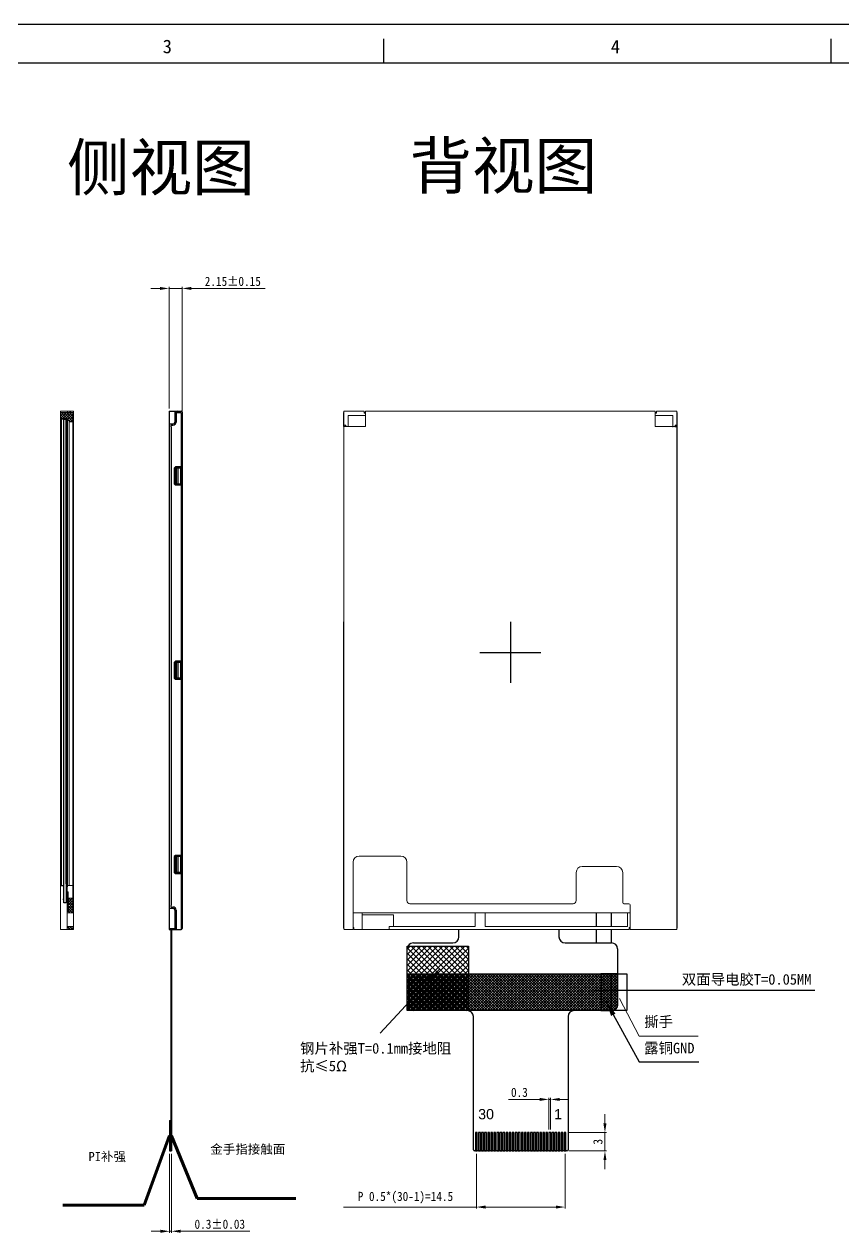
# Model space of a CAD drawing. Header units: millimetres. Extents: x 4482 to 4934, y -79 to 235.
# Drawn here: x 4649 to 4782.8, y 37 to 234.6 of the extents above; entities that cross this region are included whole.
import ezdxf

# ---------------------------------------------------------------- set-up
doc = ezdxf.new("R2010")
doc.units = ezdxf.units.MM
doc.header["$PDMODE"] = 67
doc.layers.get('Defpoints').update_dxf_attribs({"lineweight": 18})
for name, color, linetype in [('BL', 7, 'Continuous'), ('BZ-Bottom', 181, 'Continuous'), ('DIM（标注）', 3, 'Continuous'), ('FPC', 5, 'Continuous'), ('GKO', 7, 'Continuous'), ('L62', 3, 'Continuous'), ('TK', 151, 'Continuous'), ('标 注', 3, 'Continuous')]:
    doc.layers.add(name, color=color, linetype=linetype)
doc.layers.add('dim', color=84, linetype='Continuous', lineweight=9)
doc.styles.get("Standard").update_dxf_attribs({"font": 'arial.ttf'})
doc.styles.add('STYLE1', font='', dxfattribs={"width": 0.9})
doc.styles.add('TITLE', font='romant.shx')
doc.styles.add('宋体', font='')
doc.styles.add('黑体', font='simhei.ttf')
doc.styles.get('STYLE1').set_extended_font_data('KaiTi_GB2312')
doc.styles.get('宋体').set_extended_font_data('宋体')
doc.dimstyles.new('HJ', dxfattribs={"dimtxt": 3.5, "dimasz": 2.5, "dimexe": 1.25, "dimexo": 0.625, "dimtad": 1, "dimtxsty": '黑体', "dimcen": 2.5, "dimclrd": 4, "dimclre": 4, "dimclrt": 4, "dimadec": 0, "dimazin": 0, "dimtfac": 1, "dimtmove": 0, "dimatfit": 3, "dimfxl": 1, "dimarcsym": 0})
doc.dimstyles.new('ISO-25$7', dxfattribs={"dimscale": 0.5, "dimtxt": 2.5, "dimasz": 2, "dimexe": 0.65, "dimexo": 0, "dimtad": 0, "dimdsep": 46, "dimtxsty": 'TITLE', "dimcen": 1.6, "dimclrd": 7, "dimclre": 73, "dimclrt": 7, "dimazin": 0, "dimtfac": 1, "dimtofl": 0, "dimtmove": 0, "dimatfit": 0, "dimfxl": 1.25, "dimtolj": 1, "dimlwd": 9, "dimlwe": 9, "dimarcsym": 0})
doc.dimstyles.new('STANDARD$0', dxfattribs={"dimtxt": 1.5, "dimasz": 1.5, "dimexe": 0.25, "dimexo": 0.5, "dimgap": 0.4, "dimtad": 1, "dimzin": 9, "dimdsep": 46, "dimtxsty": 'STYLE1', "dimcen": 1.5, "dimclrd": 256, "dimclre": 256, "dimclrt": 256, "dimadec": 0, "dimazin": 0, "dimtfac": 1, "dimtmove": 0, "dimatfit": 3, "dimfxl": 1, "dimtolj": 1, "dimtzin": 0, "dimlwd": 5, "dimlwe": 5, "dimarcsym": 0})
doc.dimstyles.new('Standard$7', dxfattribs={"dimtxt": 2.5, "dimasz": 2.5, "dimexe": 0.5, "dimexo": 0.5, "dimgap": 0.8, "dimtad": 1, "dimdec": 8, "dimdsep": 46, "dimtxsty": '宋体', "dimcen": 1.25, "dimaunit": 1, "dimazin": 2, "dimtfac": 1, "dimtdec": 8, "dimtmove": 0, "dimatfit": 3, "dimfxl": 1, "dimtolj": 1, "dimarcsym": 0})
pattern_1 = [(45, (3259.22378, -490.95674), (-0.2245064, 0.2245064), []), (135, (3259.22378, -490.95674), (-0.2245064, -0.2245064), [])]

# ---------------------------------------------------------------- blocks, each defined once
blk = doc.blocks.new('*D6')
at = {"layer": 'Defpoints', "color": 0}
for p in [(4674.8, 191.37), (4672.65, 171.22), (4674.8, 170.38)]:
    blk.add_point(p, dxfattribs=at)
at = {"layer": 'DIM（标注）', "lineweight": 5}
for p, q in [((4672.65, 171.72), (4672.65, 191.62)), ((4674.8, 170.88), (4674.8, 191.62)), ((4671.15, 191.37), (4669.65, 191.37)), ((4672.65, 191.37), (4674.8, 191.37)), ((4676.3, 191.37), (4688.37, 191.37))]:
    blk.add_line(p, q, dxfattribs=at)
at = {"layer": 'DIM（标注）'}
for points in [[(4671.15, 191.62), (4671.15, 191.12), (4672.65, 191.37)], [(4676.3, 191.62), (4676.3, 191.12), (4674.8, 191.37)]]:
    blk.add_solid(points, dxfattribs=at)
at = {"layer": 'DIM（标注）', "insert": (4683.08, 192.52), "char_height": 1.5, "attachment_point": 5, "style": 'STYLE1'}
blk.add_mtext('\\A1;2.15%%P0.15 ', dxfattribs=at)
blk = doc.blocks.new('*D19')
at = {"layer": 'Defpoints', "color": 0}
for p in [(4672.75, 50.4), (4673.05, 50.4), (4673.05, 37.27)]:
    blk.add_point(p, dxfattribs=at)
at = {"layer": 'DIM（标注）', "lineweight": 5}
for p, q in [((4672.75, 49.9), (4672.75, 37.02)), ((4673.05, 49.9), (4673.05, 37.02)), ((4671.25, 37.27), (4669.75, 37.27)), ((4672.75, 37.27), (4673.05, 37.27)), ((4674.55, 37.27), (4685.85, 37.27))]:
    blk.add_line(p, q, dxfattribs=at)
at = {"layer": 'DIM（标注）'}
for points in [[(4671.25, 37.52), (4671.25, 37.02), (4672.75, 37.27)], [(4674.55, 37.52), (4674.55, 37.02), (4673.05, 37.27)]]:
    blk.add_solid(points, dxfattribs=at)
at = {"layer": 'DIM（标注）', "insert": (4680.95, 38.42), "char_height": 1.5, "attachment_point": 5, "style": 'STYLE1'}
blk.add_mtext('\\A1;0.3%%P0.03', dxfattribs=at)
blk = doc.blocks.new('A$C25225926')
at = {"color": 5}
blk.add_lwpolyline([(0.15, 2.8), (0.55, 2.8), (0.55, 79.04), (0.15, 79.04)], close=True, dxfattribs=at)
at = {"color": 6}
for points in [[(0, 3.1), (0.15, 3.1), (0.15, 78.89), (0, 78.89)], [(0.95, 78.89), (1.1, 78.89), (1.1, 3.1), (0.95, 3.1)]]:
    blk.add_lwpolyline(points, close=True, dxfattribs=at)
at = {"layer": 'GKO', "color": 2}
blk.add_line((0.42, 0.6), (0.55, 0.6), dxfattribs=at)
at = {"layer": 'L62'}
blk.add_lwpolyline([(0.55, 79.04), (0.95, 79.04), (0.95, 0), (0.55, 0)], close=True, dxfattribs=at)
blk = doc.blocks.new('A$C7E87390C')
at = {"layer": 'BZ-Bottom', "lineweight": 5}
for p, q in [((3.55, 82.21), (3.55, 84.71)), ((3.55, 84.71), (50.93, 84.71)), ((50.93, 82.21), (50.93, 84.71)), ((0, 82.21), (0, 0.1)), ((3.55, 82.21), (0, 82.21)), ((50.93, 82.21), (54.48, 82.21)), ((54.48, 82.21), (54.48, 0.1)), ((2.5, 12), (9.3, 12)), ((1.5, 11), (1.5, 0)), ((10.3, 11), (10.3, 4.71)), ((39, 10.31), (44.6, 10.31)), ((38, 9.31), (38, 4.71)), ((45.6, 9.31), (45.6, 4.41)), ((10.8, 4.21), (37.5, 4.21)), ((45.8, 4.21), (46.63, 4.21)), ((46.83, 4.01), (46.83, 0)), ((0.1, 0), (1.5, 0)), ((46.83, 0), (54.38, 0))]:
    blk.add_line(p, q, dxfattribs=at)
for centre, radius, start, end in [((2.5, 11), 1, 90, 180), ((9.3, 11), 1, 360, 90), ((39, 9.31), 1, 90, 180), ((44.6, 9.31), 1, 360, 90), ((10.8, 4.71), 0.5, 180, 270), ((37.5, 4.71), 0.5, 270, 360), ((45.8, 4.41), 0.2, 180, 270), ((46.63, 4.01), 0.2, 0, 90), ((0.1, 0.1), 0.1, 180, 270), ((54.38, 0.1), 0.1, 270, 0)]:
    blk.add_arc(centre, radius, start, end, dxfattribs=at)
blk = doc.blocks.new('*D26')
at = {"layer": 'Defpoints', "color": 0}
for p in [(4722.91, 50.4), (4737.41, 50.4), (4722.91, 41.23)]:
    blk.add_point(p, dxfattribs=at)
at = {"layer": 'DIM（标注）', "lineweight": 5}
for p, q in [((4722.91, 49.9), (4722.91, 40.98)), ((4737.41, 49.9), (4737.41, 40.98)), ((4722.91, 41.23), (4701.2, 41.23)), ((4735.91, 41.23), (4724.41, 41.23))]:
    blk.add_line(p, q, dxfattribs=at)
at = {"layer": 'DIM（标注）'}
for points in [[(4724.41, 41.48), (4724.41, 40.98), (4722.91, 41.23)], [(4735.91, 41.48), (4735.91, 40.98), (4737.41, 41.23)]]:
    blk.add_solid(points, dxfattribs=at)
at = {"layer": 'DIM（标注）', "insert": (4711.31, 42.77), "char_height": 1.5, "attachment_point": 5, "style": 'STYLE1'}
blk.add_mtext('\\A1;P 0.5*(30-1)=14.5', dxfattribs=at)
blk = doc.blocks.new('*D27')
at = {"layer": 'Defpoints', "color": 0}
for p in [(4737.56, 53.4), (4743.94, 53.4), (4737.56, 50.4)]:
    blk.add_point(p, dxfattribs=at)
at = {"layer": 'DIM（标注）', "lineweight": 5}
for p, q in [((4743.94, 54.9), (4743.94, 56.4)), ((4738.06, 53.4), (4744.19, 53.4)), ((4743.94, 50.4), (4743.94, 53.4)), ((4738.06, 50.4), (4744.19, 50.4)), ((4743.94, 48.9), (4743.94, 47.4))]:
    blk.add_line(p, q, dxfattribs=at)
at = {"layer": 'DIM（标注）'}
for points in [[(4743.69, 54.9), (4744.19, 54.9), (4743.94, 53.4)], [(4743.69, 48.9), (4744.19, 48.9), (4743.94, 50.4)]]:
    blk.add_solid(points, dxfattribs=at)
at = {"layer": 'DIM（标注）', "insert": (4742.79, 51.9), "char_height": 1.5, "attachment_point": 5, "rotation": 90, "style": 'STYLE1'}
blk.add_mtext('\\A1;3', dxfattribs=at)
blk = doc.blocks.new('*D28')
at = {"layer": 'Defpoints', "color": 0}
for p in [(4734.76, 58.82), (4734.76, 53.4), (4735.06, 53.4)]:
    blk.add_point(p, dxfattribs=at)
at = {"layer": 'DIM（标注）', "lineweight": 5}
for p, q in [((4733.26, 58.82), (4728.14, 58.82)), ((4734.76, 53.9), (4734.76, 59.07)), ((4735.06, 58.82), (4734.76, 58.82)), ((4735.06, 53.9), (4735.06, 59.07)), ((4736.56, 58.82), (4738.06, 58.82))]:
    blk.add_line(p, q, dxfattribs=at)
at = {"layer": 'DIM（标注）'}
for points in [[(4733.26, 59.07), (4733.26, 58.57), (4734.76, 58.82)], [(4736.56, 59.07), (4736.56, 58.57), (4735.06, 58.82)]]:
    blk.add_solid(points, dxfattribs=at)
at = {"layer": 'DIM（标注）', "insert": (4729.95, 59.97), "char_height": 1.5, "attachment_point": 5, "style": 'STYLE1'}
blk.add_mtext('\\A1;0.3', dxfattribs=at)

msp = doc.modelspace()

# ---------------------------------------------------------------- hatches: boundary and pattern name
at = {"lineweight": 5}
h = msp.add_hatch(dxfattribs=at)
h.set_pattern_fill('ANSI37', color=256, scale=0.1, style=0)
h.set_pattern_definition(pattern_1)
h.paths.add_polyline_path([(4656.044, 169.808), (4656.294, 169.808), (4656.294, 169.558), (4656.934, 169.558), (4656.934, 170.608), (4657.024, 170.608), (4657.024, 171.108), (4654.874, 171.108), (4654.874, 170.108), (4656.044, 170.108)])
h = msp.add_hatch(dxfattribs=at)
h.set_pattern_fill('ANSI37', color=256, scale=0.1, style=0)
h.set_pattern_definition(pattern_1)
h.paths.add_polyline_path([(4656.134, 89.768), (4655.964, 89.768), (4655.964, 89.298), (4656.934, 89.298), (4656.934, 91.718), (4656.134, 91.718)])
h.paths.add_polyline_path([(4657.024, 86.598), (4657.024, 87.098), (4655.964, 87.098), (4655.964, 86.598)])
h = msp.add_hatch()
h.set_pattern_fill('ANSI37', scale=0.2)
h.set_pattern_definition([(45, (2608.98224, -485.3993), (-0.4490128, 0.4490128), []), (135, (2608.98224, -485.3993), (-0.4490128, -0.4490128), [])])
h.paths.add_polyline_path([(4711.605, 83.848), (4711.605, 73.348), (4721.605, 73.348), (4721.605, 83.848)])
at = {"layer": 'DIM（标注）'}
h = msp.add_hatch(dxfattribs=at)
h.set_pattern_fill('ANSI37', color=252, scale=0.1, style=0)
h.set_pattern_definition([(45, (2622.6492, -485.3993), (-0.224506403, 0.224506403), []), (135, (2622.6492, -485.3993), (-0.224506403, -0.224506403), [])])
edge = h.paths.add_edge_path()
edge.add_line((4711.605, 79.337), (4745.997, 79.337))
edge.add_line((4745.997, 79.337), (4745.997, 74.348))
edge.add_arc((4744.997, 74.348), 1, -90, 0, ccw=False)
edge.add_line((4744.997, 73.348), (4712.105, 73.348))
edge.add_arc((4712.105, 73.848), 0.5, 180, 270, ccw=False)
edge.add_line((4711.605, 73.848), (4711.605, 79.337))
at = {"layer": 'FPC'}
msp.add_hatch(color=2, dxfattribs=at).paths.add_polyline_path([(4743.251, 73.348), (4744.997, 73.348, 0.4142136), (4745.997, 74.348), (4745.997, 79.337), (4743.251, 79.34)])

# ---------------------------------------------------------------- linework, layer by layer
at = {"color": 7, "linetype": 'Continuous'}
msp.add_line((4482.004, 234.562), (4933.52, 234.562), dxfattribs=at)
at = {"linetype": 'Continuous'}
for p, q in [((4707.778, 228.224), (4707.778, 232.185)), ((4780.924, 228.224), (4780.924, 232.185)), ((4488.341, 228.224), (4927.183, 228.224))]:
    msp.add_line(p, q, dxfattribs=at)
at = {"lineweight": 5}
for p, q in [((4654.874, 171.108), (4656.924, 171.108)), ((4654.874, 170.108), (4656.044, 170.108)), ((4656.934, 170.608), (4657.024, 170.608)), ((4656.294, 169.808), (4656.044, 169.808)), ((4656.294, 169.558), (4656.934, 169.558)), ((4656.044, 93.76), (4655.964, 93.26)), ((4656.044, 93.76), (4656.934, 93.76)), ((4656.134, 92.727), (4655.964, 92.727)), ((4656.134, 92.727), (4656.134, 89.768)), ((4656.134, 91.718), (4656.934, 91.718)), ((4656.134, 89.768), (4655.964, 89.768)), ((4655.964, 89.298), (4657.024, 89.298)), ((4657.024, 87.098), (4655.964, 87.098)), ((4654.874, 86.598), (4655.24, 86.598)), ((4655.24, 86.598), (4655.14, 86.598)), ((4702.887, 86.898), (4702.887, 86.798)), ((4747.917, 86.898), (4747.917, 86.598))]:
    msp.add_line(p, q, dxfattribs=at)
for p, q in [((4672.649, 171.308), (4673.589, 171.308)), ((4672.649, 171.308), (4672.65, 86.596)), ((4673.589, 171.308), (4673.589, 169.526)), ((4673.589, 171.108), (4674.499, 171.108)), ((4673.799, 171.308), (4674.099, 171.308)), ((4673.799, 171.308), (4673.799, 171.108)), ((4674.499, 171.108), (4674.099, 171.308)), ((4674.649, 170.958), (4674.649, 86.598)), ((4672.651, 169.225), (4673.289, 169.226)), ((4673.699, 162.206), (4673.699, 159.206)), ((4673.799, 162.006), (4673.799, 159.406)), ((4674.499, 162.006), (4673.799, 162.006)), ((4673.799, 162.006), (4673.799, 159.406)), ((4674.099, 162.006), (4674.099, 159.406)), ((4674.499, 162.006), (4674.499, 159.406)), ((4674.499, 159.406), (4673.799, 159.406)), ((4674.499, 130.458), (4673.799, 130.458)), ((4673.799, 130.258), (4673.799, 127.658)), ((4674.499, 130.258), (4673.799, 130.258)), ((4673.799, 130.258), (4673.799, 127.658)), ((4674.099, 130.258), (4674.099, 127.658)), ((4674.499, 130.258), (4674.499, 127.658)), ((4674.499, 127.658), (4673.799, 127.658)), ((4674.499, 127.458), (4673.799, 127.458)), ((4674.499, 98.71), (4673.799, 98.71)), ((4673.799, 98.51), (4673.799, 95.91)), ((4674.499, 98.51), (4673.799, 98.51)), ((4674.099, 98.51), (4674.099, 95.91)), ((4674.499, 98.51), (4674.499, 95.91)), ((4674.499, 95.91), (4673.799, 95.91)), ((4674.499, 95.71), (4673.799, 95.71)), ((4672.653, 90.058), (4673.289, 90.058)), ((4673.589, 89.758), (4673.589, 86.748))]:
    msp.add_line(p, q)
at = {"color": 4}
for p, q in [((4673.589, 171.308), (4674.649, 171.308)), ((4673.789, 171.308), (4673.789, 169.526)), ((4674.799, 171.158), (4674.799, 86.748)), ((4672.989, 168.726), (4672.989, 90.558)), ((4673.089, 169.026), (4673.289, 169.026)), ((4673.699, 162.206), (4673.499, 162.001)), ((4673.499, 162.001), (4673.499, 159.412)), ((4673.499, 162.001), (4673.699, 162.001)), ((4674.799, 162.206), (4673.699, 162.206)), ((4673.699, 162.206), (4673.699, 159.206)), ((4673.699, 162.206), (4673.699, 159.206)), ((4673.699, 159.206), (4673.499, 159.412)), ((4673.499, 159.412), (4673.699, 159.412)), ((4674.799, 159.206), (4673.699, 159.206)), ((4673.699, 130.458), (4673.499, 130.253)), ((4674.799, 130.458), (4673.699, 130.458)), ((4673.699, 130.458), (4673.699, 127.458)), ((4673.499, 130.253), (4673.499, 127.663)), ((4673.499, 130.253), (4673.699, 130.253)), ((4673.699, 127.458), (4673.499, 127.663)), ((4673.499, 127.663), (4673.699, 127.663)), ((4674.799, 127.458), (4673.699, 127.458)), ((4673.699, 98.71), (4673.499, 98.504)), ((4673.499, 98.504), (4673.499, 95.915)), ((4673.499, 98.504), (4673.699, 98.504)), ((4674.799, 98.71), (4673.699, 98.71)), ((4673.699, 98.71), (4673.699, 95.71)), ((4673.699, 95.71), (4673.499, 95.915)), ((4673.499, 95.915), (4673.699, 95.915)), ((4674.799, 95.71), (4673.699, 95.71)), ((4673.089, 90.258), (4673.289, 90.258)), ((4673.789, 89.758), (4673.789, 86.598)), ((4672.65, 86.748), (4673.789, 86.748)), ((4672.65, 86.596), (4674.649, 86.598))]:
    msp.add_line(p, q, dxfattribs=at)
at = {"color": 2}
for p, q in [((4745.997, 79.337), (4743.251, 79.34)), ((4745.997, 79.337), (4743.251, 79.34)), ((4743.251, 79.337), (4743.251, 73.348)), ((4743.251, 79.337), (4743.251, 73.348)), ((4745.997, 79.335), (4745.997, 74.348))]:
    msp.add_line(p, q, dxfattribs=at)
at = {"color": 30}
for p, q in [((4743.251, 73.348), (4744.997, 73.348)), ((4743.751, 73.348), (4744.997, 73.348)), ((4672.749, 50.396), (4673.049, 50.396))]:
    msp.add_line(p, q, dxfattribs=at)
at = {"color": 7}
msp.add_lwpolyline([(4711.605, 83.848), (4721.605, 83.848), (4721.605, 73.348), (4711.605, 73.348)], close=True, dxfattribs=at)
at = {"lineweight": 5}
msp.add_arc((4656.924, 171.008), 0.1, 0, 90, dxfattribs=at)
for centre, radius, start, end in [((4674.499, 170.958), 0.15, 0, 90), ((4673.289, 169.526), 0.3, 270, 0), ((4673.289, 89.758), 0.3, 0, 90)]:
    msp.add_arc(centre, radius, start, end)
at = {"color": 4}
for centre, radius, start, end in [((4674.649, 171.158), 0.15, 0, 90), ((4673.132, 168.845), 0.186, 103.44094, 219.68917), ((4673.289, 169.526), 0.5, 270, 0), ((4673.132, 90.439), 0.186, 140.31083, 256.55906), ((4673.289, 89.758), 0.5, 0, 90), ((4674.649, 86.748), 0.15, 270, 0), ((4674.649, 86.748), 0.15, 270, 0)]:
    msp.add_arc(centre, radius, start, end, dxfattribs=at)
at = {"color": 30}
for end in [360, 0]:
    msp.add_arc((4744.997, 74.348), 1, 270, end, dxfattribs=at)
at = {"color": 2}
msp.add_arc((4744.997, 74.348), 1, 270, 0, dxfattribs=at)
at = {"layer": 'BL', "lineweight": 5}
for p, q in [((4654.874, 171.308), (4657.024, 171.308)), ((4654.874, 86.598), (4654.874, 171.308)), ((4655.974, 93.76), (4655.974, 170.108)), ((4656.024, 171.308), (4656.024, 171.108)), ((4656.324, 171.308), (4656.024, 171.308)), ((4656.044, 93.76), (4656.044, 170.108)), ((4656.324, 171.308), (4656.624, 171.108)), ((4656.934, 170.608), (4656.934, 89.298)), ((4657.024, 171.308), (4657.024, 86.598)), ((4704.584, 171.308), (4701.237, 171.308)), ((4701.237, 171.308), (4701.237, 169.008)), ((4704.584, 171.308), (4701.237, 171.308)), ((4701.237, 171.308), (4701.237, 164.508)), ((4704.784, 170.608), (4701.937, 170.608)), ((4701.937, 170.608), (4701.937, 168.808)), ((4704.584, 171.308), (4704.584, 171.108)), ((4704.584, 171.308), (4704.584, 171.108)), ((4704.584, 171.108), (4704.584, 171.308)), ((4704.584, 171.308), (4704.584, 171.008)), ((4704.584, 171.108), (4704.684, 171.108)), ((4704.584, 171.108), (4704.684, 171.108)), ((4704.784, 171.108), (4704.584, 171.108)), ((4704.784, 171.008), (4704.584, 171.008)), ((4752.369, 171.108), (4752.169, 171.108)), ((4752.369, 171.008), (4752.169, 171.008)), ((4755.017, 170.608), (4752.169, 170.608)), ((4752.369, 171.108), (4752.269, 171.108)), ((4752.369, 171.108), (4752.269, 171.108)), ((4755.717, 171.308), (4752.369, 171.308)), ((4752.369, 171.308), (4752.369, 171.108)), ((4752.369, 171.308), (4755.717, 171.308)), ((4752.369, 171.308), (4752.369, 171.108)), ((4752.369, 171.308), (4752.369, 171.108)), ((4752.369, 171.108), (4752.369, 171.308)), ((4752.369, 171.108), (4752.369, 171.308)), ((4755.717, 171.308), (4752.369, 171.308)), ((4752.369, 171.008), (4752.369, 171.308)), ((4755.017, 170.608), (4755.017, 168.708)), ((4755.717, 171.308), (4755.717, 169.308)), ((4755.717, 171.308), (4755.717, 169.008)), ((4755.717, 171.308), (4755.717, 164.508)), ((4656.294, 93.76), (4656.294, 169.808)), ((4701.237, 169.008), (4701.437, 169.008)), ((4701.537, 169.008), (4701.237, 169.008)), ((4701.437, 169.008), (4701.437, 168.808)), ((4701.537, 169.008), (4701.537, 168.808)), ((4755.417, 169.008), (4755.717, 169.008)), ((4755.417, 169.008), (4755.717, 169.008)), ((4755.417, 169.008), (4755.417, 168.708)), ((4755.717, 169.008), (4755.517, 169.008)), ((4755.717, 169.008), (4755.517, 169.008)), ((4755.517, 169.008), (4755.517, 168.708)), ((4755.717, 157.908), (4755.717, 134.108)), ((4701.237, 136.888), (4701.237, 134.108)), ((4701.237, 127.508), (4701.237, 101.198)), ((4755.717, 127.508), (4755.717, 101.198)), ((4655.964, 86.598), (4655.964, 93.26)), ((4701.237, 94.598), (4701.237, 86.798)), ((4755.717, 94.598), (4755.717, 86.798)), ((4722.737, 89.298), (4702.737, 89.298)), ((4704.237, 89.298), (4704.237, 86.598)), ((4748.067, 89.298), (4704.237, 89.298)), ((4704.237, 88.968), (4709.362, 88.968)), ((4709.362, 88.968), (4709.362, 87.098)), ((4722.737, 89.298), (4722.737, 87.098)), ((4722.737, 89.298), (4722.737, 87.098)), ((4724.337, 89.298), (4724.337, 87.098)), ((4724.337, 89.298), (4724.337, 87.098)), ((4747.617, 89.298), (4747.617, 87.098)), ((4747.617, 89.298), (4747.617, 87.098)), ((4708.667, 87.098), (4722.737, 87.098)), ((4708.667, 87.098), (4708.667, 86.598)), ((4709.362, 87.098), (4722.737, 87.098)), ((4724.337, 87.098), (4747.617, 87.098)), ((4724.337, 87.098), (4747.617, 87.098)), ((4654.874, 86.598), (4657.024, 86.598)), ((4702.737, 86.898), (4702.887, 86.898)), ((4702.737, 86.798), (4702.887, 86.798)), ((4702.887, 86.798), (4702.787, 86.798)), ((4702.887, 86.798), (4702.887, 86.598)), ((4702.887, 86.598), (4747.917, 86.598)), ((4702.887, 86.598), (4709.362, 86.598)), ((4709.362, 86.598), (4747.917, 86.598)), ((4748.067, 86.898), (4747.917, 86.898)), ((4748.017, 86.798), (4747.917, 86.798)), ((4747.917, 86.798), (4747.917, 86.598)), ((4748.067, 86.798), (4747.917, 86.798))]:
    msp.add_line(p, q, dxfattribs=at)
at = {"layer": 'DIM（标注）', "color": 30}
for p, q in [((4672.919, 86.598), (4672.919, 50.396)), ((4673.049, 86.598), (4673.049, 50.396)), ((4720.055, 85.408), (4720.055, 86.598)), ((4736.415, 86.598), (4736.415, 85.408)), ((4711.605, 74.348), (4711.605, 83.408)), ((4712.605, 84.408), (4719.055, 84.408)), ((4737.415, 84.408), (4744.997, 84.408)), ((4745.997, 83.408), (4745.997, 74.348)), ((4721.415, 73.348), (4712.605, 73.348)), ((4744.997, 73.348), (4738.915, 73.348)), ((4722.415, 50.596), (4722.415, 72.348)), ((4737.915, 72.348), (4737.915, 50.596)), ((4672.749, 55.396), (4672.749, 50.396)), ((4737.715, 50.396), (4722.615, 50.396))]:
    msp.add_line(p, q, dxfattribs=at)
at = {"layer": 'DIM（标注）', "color": 252}
msp.add_lwpolyline([(4711.605, 79.337), (4745.997, 79.337), (4745.997, 74.348, -0.4142136), (4744.997, 73.348), (4712.105, 73.348, -0.4142136), (4711.605, 73.848), (4711.605, 79.337)], format="xyb", dxfattribs=at)
at = {"layer": 'DIM（标注）', "color": 30}
for centre, radius, start, end in [((4719.055, 85.408), 1, 270, 360), ((4737.415, 85.408), 1, 180, 270), ((4712.605, 83.408), 1, 90, 180), ((4744.997, 83.408), 1, 0, 90), ((4712.605, 74.348), 1, 180, 270), ((4721.415, 72.348), 1, 0, 90), ((4738.915, 72.348), 1, 90, 180), ((4744.997, 74.348), 1, 270, 0), ((4722.615, 50.596), 0.2, 180, 270), ((4737.715, 50.596), 0.2, 270, 0)]:
    msp.add_arc(centre, radius, start, end, dxfattribs=at)
at = {"layer": 'FPC'}
for p, q in [((4742.497, 89.298), (4742.497, 87.098)), ((4744.997, 87.098), (4744.997, 89.298)), ((4742.497, 86.598), (4742.497, 84.408)), ((4744.997, 84.408), (4744.997, 86.598))]:
    msp.add_line(p, q, dxfattribs=at)
at = {"layer": 'FPC', "color": 30}
for p, q in [((4672.749, 55.396), (4673.049, 55.396)), ((4672.749, 50.396), (4673.049, 50.396))]:
    msp.add_line(p, q, dxfattribs=at)
at = {"layer": 'FPC', "color": 4}
msp.add_lwpolyline([(4744.997, 79.337), (4747.497, 79.337), (4747.497, 73.351), (4744.997, 73.351)], close=True, dxfattribs=at)
at = {"layer": 'FPC', "color": 30}
for points in [[(4723.065, 53.396), (4722.765, 53.396), (4722.765, 50.396), (4723.065, 50.396)], [(4723.565, 53.396), (4723.265, 53.396), (4723.265, 50.396), (4723.565, 50.396)], [(4724.065, 53.396), (4723.765, 53.396), (4723.765, 50.396), (4724.065, 50.396)], [(4724.565, 53.396), (4724.265, 53.396), (4724.265, 50.396), (4724.565, 50.396)], [(4725.065, 53.396), (4724.765, 53.396), (4724.765, 50.396), (4725.065, 50.396)], [(4725.565, 53.396), (4725.265, 53.396), (4725.265, 50.396), (4725.565, 50.396)], [(4726.065, 53.396), (4725.765, 53.396), (4725.765, 50.396), (4726.065, 50.396)], [(4726.565, 53.396), (4726.265, 53.396), (4726.265, 50.396), (4726.565, 50.396)], [(4727.065, 53.396), (4726.765, 53.396), (4726.765, 50.396), (4727.065, 50.396)], [(4727.565, 53.396), (4727.265, 53.396), (4727.265, 50.396), (4727.565, 50.396)], [(4728.065, 53.396), (4727.765, 53.396), (4727.765, 50.396), (4728.065, 50.396)], [(4728.565, 53.396), (4728.265, 53.396), (4728.265, 50.396), (4728.565, 50.396)], [(4729.065, 53.396), (4728.765, 53.396), (4728.765, 50.396), (4729.065, 50.396)], [(4729.565, 53.396), (4729.265, 53.396), (4729.265, 50.396), (4729.565, 50.396)], [(4730.065, 53.396), (4729.765, 53.396), (4729.765, 50.396), (4730.065, 50.396)], [(4730.565, 53.396), (4730.265, 53.396), (4730.265, 50.396), (4730.565, 50.396)], [(4731.065, 53.396), (4730.765, 53.396), (4730.765, 50.396), (4731.065, 50.396)], [(4731.565, 53.396), (4731.265, 53.396), (4731.265, 50.396), (4731.565, 50.396)], [(4732.065, 53.396), (4731.765, 53.396), (4731.765, 50.396), (4732.065, 50.396)], [(4732.565, 53.396), (4732.265, 53.396), (4732.265, 50.396), (4732.565, 50.396)], [(4733.065, 53.396), (4732.765, 53.396), (4732.765, 50.396), (4733.065, 50.396)], [(4733.565, 53.396), (4733.265, 53.396), (4733.265, 50.396), (4733.565, 50.396)], [(4734.065, 53.396), (4733.765, 53.396), (4733.765, 50.396), (4734.065, 50.396)], [(4734.565, 53.396), (4734.265, 53.396), (4734.265, 50.396), (4734.565, 50.396)], [(4735.065, 53.396), (4734.765, 53.396), (4734.765, 50.396), (4735.065, 50.396)], [(4735.565, 53.396), (4735.265, 53.396), (4735.265, 50.396), (4735.565, 50.396)], [(4736.065, 53.396), (4735.765, 53.396), (4735.765, 50.396), (4736.065, 50.396)], [(4736.565, 53.396), (4736.265, 53.396), (4736.265, 50.396), (4736.565, 50.396)], [(4737.065, 53.396), (4736.765, 53.396), (4736.765, 50.396), (4737.065, 50.396)], [(4737.565, 53.396), (4737.265, 53.396), (4737.265, 50.396), (4737.565, 50.396)]]:
    msp.add_lwpolyline(points, close=True, dxfattribs=at)
at = {"layer": 'TK', "lineweight": -3}
for p, q in [((4701.237, 168.808), (4701.237, 171.108)), ((4755.717, 171.108), (4755.717, 86.798)), ((4701.237, 86.798), (4701.237, 136.888))]:
    msp.add_line(p, q, dxfattribs=at)
at = {"layer": '标 注'}
for p, q in [((4728.477, 136.888), (4728.477, 126.888)), ((4723.477, 131.888), (4733.477, 131.888))]:
    msp.add_line(p, q, dxfattribs=at)

# ---------------------------------------------------------------- block references
msp.add_blockref('A$C7E87390C', (4701.237, 86.598))
at = {"layer": 'DIM（标注）'}
msp.add_blockref('A$C25225926', (4654.874, 90.968), dxfattribs=at)

# ---------------------------------------------------------------- texts
at = {"color": 4, "linetype": 'Continuous', "style": '宋体'}
for s, p in [('3', (4671.609, 229.816)), ('4', (4744.911, 229.79))]:
    msp.add_text(s, height=2.218, dxfattribs=at).set_placement(p)
at = {"layer": 'dim', "color": 4, "lineweight": 13, "char_height": 7.5, "width": 102.5036, "attachment_point": 1}
for s, insert in [('{\\fSimHei|b0|i0|c134|p2;侧视图}', (4655.971, 214.894)), ('{\\fSimHei|b0|i0|c134|p2;背视图}', (4711.97, 215.175))]:
    msp.add_mtext(s, dxfattribs=dict(at, insert=insert))
at = {"layer": 'dim', "color": 4, "char_height": 1.5, "width": 26.52156, "attachment_point": 1, "style": '宋体'}
for s, insert in [('{\\C1;金手指接触面}', (4679.393, 51.444)), ('{\\C1;PI补强}', (4659.477, 50.23))]:
    msp.add_mtext(s, dxfattribs=dict(at, insert=insert))
at = {"layer": 'DIM（标注）', "char_height": 1.728, "style": '宋体'}
for s, insert, width, attachment_point in [('双面导电胶T=0.05MM', (4777.702, 79.31), 25.04117, 3), ('撕手', (4755.082, 72.387), 11.06308, 3), ('钢片补强T=0.1mm接地阻抗≤5Ω', (4694.079, 68.037), 25.04117, 1), ('露铜GND', (4758.585, 68.076), 11.06308, 3)]:
    msp.add_mtext(s, dxfattribs=dict(at, insert=insert, width=width, attachment_point=attachment_point))
at = {"layer": 'DIM（标注）', "color": 30, "width": 1.08068, "attachment_point": 3}
for s, insert, char_height in [('30', (4725.793, 57.245), 1.6653), ('1', (4736.919, 57.245), 1.665)]:
    msp.add_mtext(s, dxfattribs=dict(at, insert=insert, char_height=char_height))

# ---------------------------------------------------------------- dimensions: what is measured, and where the dimension line sits
at = {"layer": 'DIM（标注）', "color": 30}
for base, p1, p2, text, picture, middle in [((4674.799, 191.374), (4672.649, 171.221), (4674.799, 170.377), '<>%%P0.15 ', '*D6', (4683.085, 191.374)), ((4673.049, 37.266), (4672.749, 50.396), (4673.049, 50.396), '<>%%P0.03', '*D19', (4680.949, 37.266))]:
    dim = msp.add_linear_dim(base=base, p1=p1, p2=p2, text=text, dimstyle='STANDARD$0', override={"dimfxl": 0.8}, dxfattribs=at)
    dim.commit()
    dim.dimension.update_dxf_attribs({"geometry": picture, "text_midpoint": middle, "dimtype": 160})
for base, p1, p2, angle, picture, middle in [((4734.765, 58.817), (4735.065, 53.396), (4734.765, 53.396), 180, '*D28', (4729.95, 59.967)), ((4743.942, 53.396), (4737.565, 50.396), (4737.565, 53.396), 90, '*D27', (4742.792, 51.896))]:
    dim = msp.add_linear_dim(base=base, p1=p1, p2=p2, angle=angle, dimstyle='STANDARD$0', override={"dimfxl": 0.8}, dxfattribs=at)
    dim.commit()
    dim.dimension.update_dxf_attribs({"geometry": picture, "text_midpoint": middle})
dim = msp.add_linear_dim(base=(4722.915, 41.229), p1=(4737.415, 50.396), p2=(4722.915, 50.396), angle=180, text='P 0.5*(30-1)=<>', dimstyle='STANDARD$0', override={"dimfxl": 0.8}, dxfattribs=at)
dim.commit()
dim.dimension.update_dxf_attribs({"geometry": '*D26', "text_midpoint": (4711.308, 41.229), "dimtype": 160})

# ---------------------------------------------------------------- leaders
at = {"color": 7}
for points in [[(4716.955, 80.14), (4707.17, 69.622)], [(4742.198, 76.683), (4778.262, 76.683)]]:
    msp.add_leader(points, dimstyle='HJ', override={"dimgap": 0.625, "dimtad": 0, "dimzin": 0, "dimdsep": 46, "dimtxsty": '宋体', "dimclrd": 3, "dimclre": 3, "dimclrt": 7, "dimtfillclr": 4}, dxfattribs=at)
at = {"color": 3}
msp.add_leader([(4746.295, 75.339, 0), (4749.557, 69.136, 0), (4759.209, 69.136, 0)], dimstyle='ISO-25$7', override={"dimtxt": 1, "dimasz": 1, "dimgap": 0.625, "dimtad": 0, "dimzin": 1, "dimtxsty": '宋体', "dimcen": 2, "dimclrd": 3, "dimclre": 3, "dimclrt": 3, "dimfxl": 0.5, "dimtfillclr": 3, "dimarcsym": 1}, dxfattribs=at)
msp.add_leader([(4744.092, 74.852), (4749.547, 64.986), (4759.314, 64.986)], dimstyle='Standard$7', dxfattribs=at)
at = {"layer": 'dim', "color": 4}
for points in [[(4672.749, 52.896), (4668.601, 41.532), (4655.298, 41.532)], [(4673.073, 52.869), (4677.269, 42.624), (4693.409, 42.624)]]:
    msp.add_leader(points, dimstyle='ISO-25$7', override={"dimscale": 1, "dimtxt": 3.5, "dimasz": 0.9, "dimexe": 0.2, "dimexo": 0.2, "dimgap": 0.4, "dimdec": 2, "dimzin": 0, "dimcen": 2.5, "dimclrd": 3, "dimclre": 3, "dimclrt": 7, "dimadec": 0, "dimtp": 1.2, "dimtm": 1.2, "dimtdec": 2, "dimtofl": 1, "dimatfit": 3, "dimlwd": 65534, "dimlwe": 65534}, dxfattribs=at)

doc.saveas('drawing.dxf')
